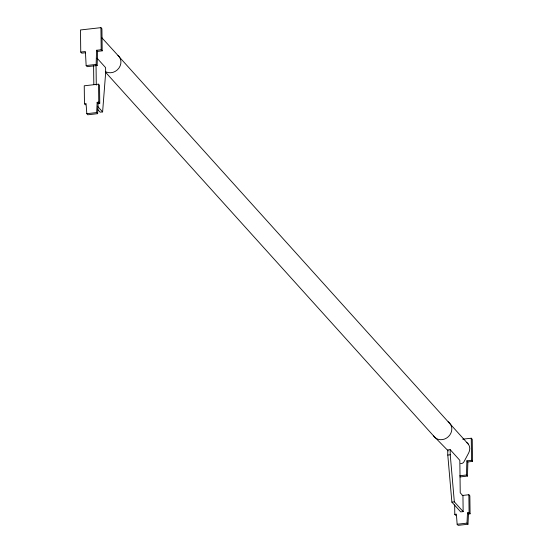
<?xml version="1.0" encoding="UTF-8"?>
<svg xmlns="http://www.w3.org/2000/svg" width="553" height="553" viewBox="0 0 553 553"><rect width="100%" height="100%" fill="white"/><g stroke="black" fill="none" stroke-linecap="round" stroke-linejoin="round"><path stroke-width="0.83" d="M102.187 50.848L101.918 28.749L100.929 27.65L80.482 29.966L80.752 52.065L85.397 51.54L86.15 65.558L87.139 66.657L97.141 65.524L96.146 64.425L96.554 50.275L101.199 49.749L102.187 50.848L97.542 51.374L96.554 50.275M97.141 65.524L97.542 51.374M459.965 476.935L467.465 476.085L466.476 474.992L466.877 460.843L471.529 460.317L472.518 461.409L467.873 461.942L466.877 460.843M467.465 476.085L467.873 461.942M99.761 103.252L99.54 85.273L98.552 84.174L84.243 85.798L84.464 103.777L86.061 103.598L86.814 113.69L87.803 114.782L97.646 113.669L96.657 112.57L97.162 102.333L98.766 102.153L99.761 103.252L98.157 103.432L97.162 102.333M97.646 113.669L98.157 103.432M454.67 504.924L454.78 514.338L456.391 514.159L457.144 524.251L458.133 525.35L467.976 524.237L466.988 523.138L467.492 512.901L469.089 512.721L470.078 513.82L468.481 514L467.492 512.901M467.976 524.237L468.481 514M97.404 109.135L100.155 112.183L102.609 111.906L105.658 72.768L105.595 67.625L97.079 58.183M85.618 52.729L81.74 53.164L80.752 52.065M86.15 65.558L96.146 64.425M86.814 113.69L96.657 112.57M462.737 439.179L471.26 438.218L472.248 439.31L472.518 461.409M450.177 449.644L447.723 449.928L447.785 455.064L451.884 502.138L460.69 511.891L463.144 511.615L462.951 495.813L460.227 492.799L459.833 460.352L450.177 449.644L450.239 454.787L454.338 501.854L463.144 511.615M447.785 455.064L450.239 454.787M459.813 475.746L466.476 474.992M462.135 495.502L468.868 494.741L469.856 495.841L470.078 513.82M451.884 502.138L454.338 501.854M457.144 524.251L466.988 523.138M105.381 72.049L433.455 435.771L448.248 450.93M119.566 57.18L101.6 37.48M119.476 57.194L468.557 444.425M97.66 106.418L102.609 111.906M84.464 103.777L85.452 104.876M454.78 514.338L455.776 515.437M471.26 438.218L471.529 460.317M468.868 494.741L469.089 512.721M100.929 27.65L101.199 49.749M98.552 84.174L98.766 102.153M96.049 65.461L96.284 85.1M93.595 65.738L93.823 84.519M117.969 55.348A10.32 9.304 -42.1 0 1 118.978 68.026A10.32 9.304 -42.1 0 1 106.238 71.973M448.193 421.78A10.32 9.304 -42.1 0 1 448.393 436.656A10.32 9.304 -42.1 0 1 433.455 435.771M466.822 442.545A9.062 8.171 -42.1 0 1 468.688 452.928L464.002 461.714A3.29 2.965 -42.1 0 1 460.628 463.587"/></g></svg>
